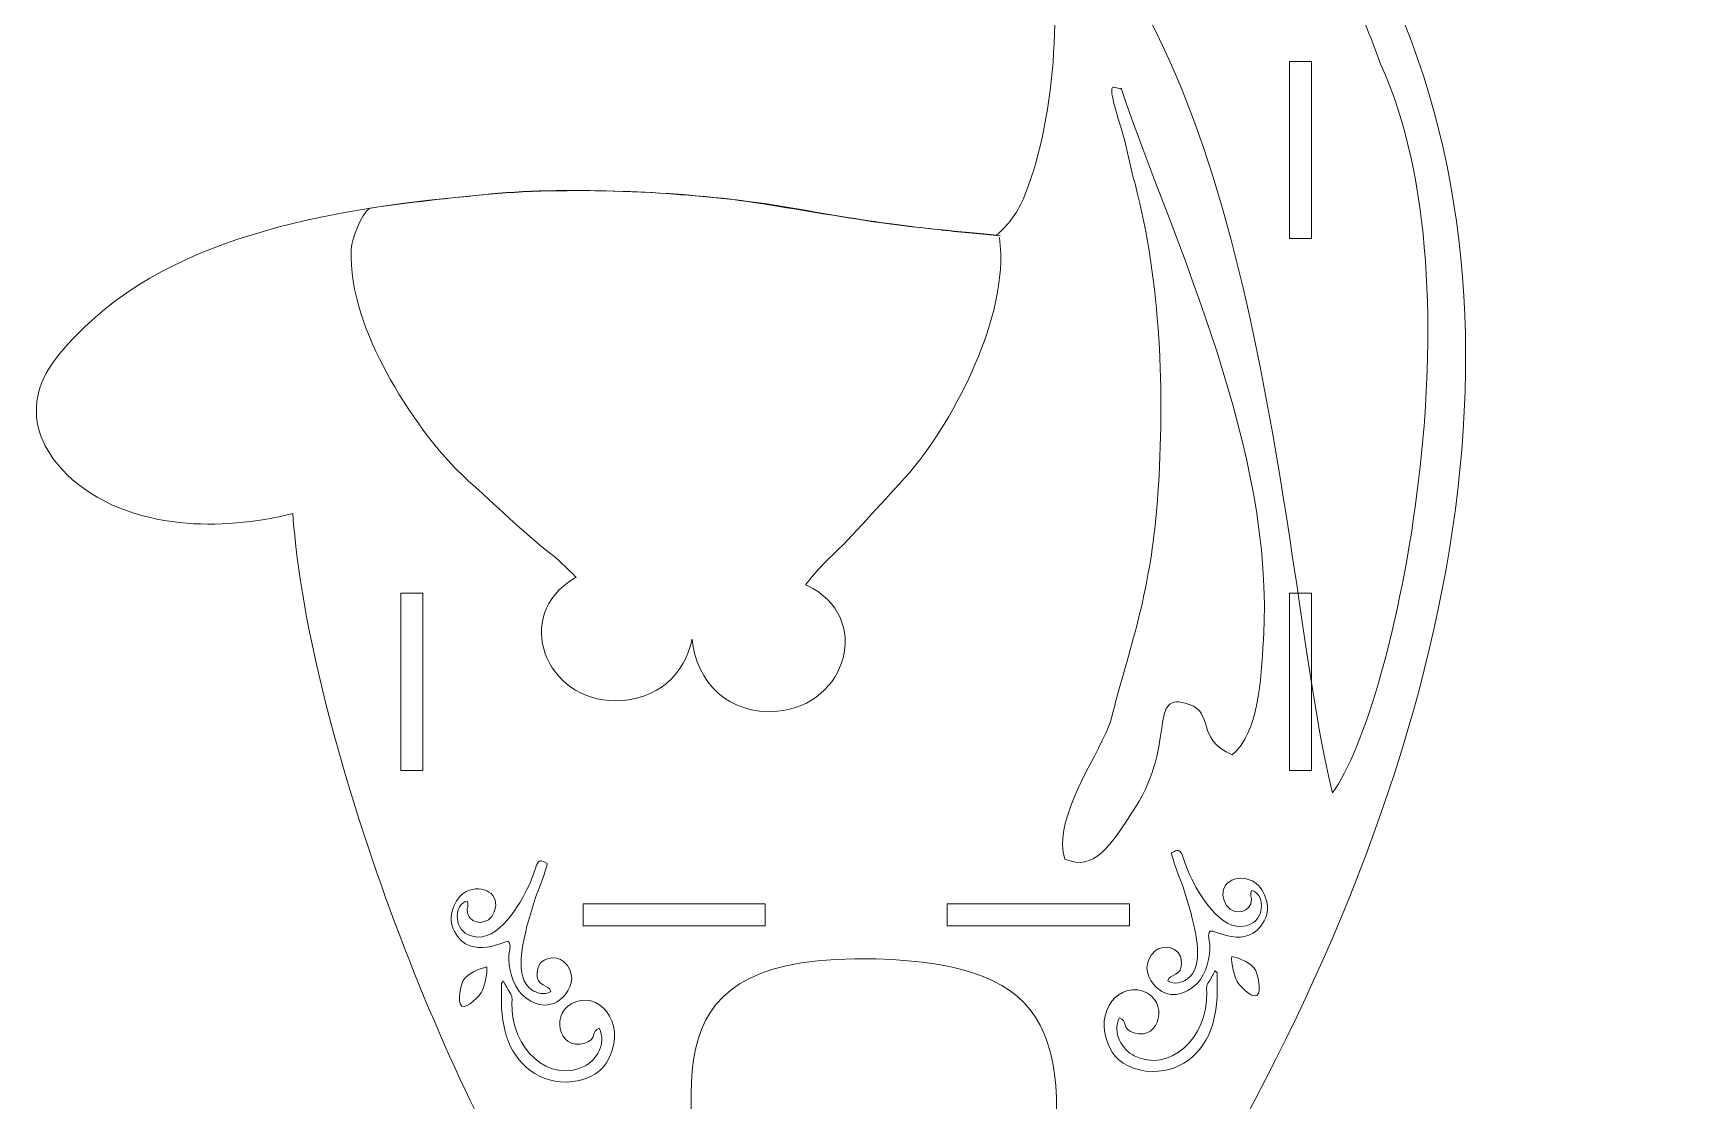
# Model space of a CAD drawing. Header units: millimetres. Extents: x -451 to 199, y -102 to 508.
# Drawn here: x -181.1 to 46.9, y -14.4 to 132.1 of the extents above; entities that cross this region are included whole.
import ezdxf

# ---------------------------------------------------------------- set-up
doc = ezdxf.new("R2010")
doc.units = ezdxf.units.MM
doc.header["$MEASUREMENT"] = 0
doc.layers.add('Layer 1', color=7, linetype='Continuous')

msp = doc.modelspace()

# ---------------------------------------------------------------- linework, layer by layer
at = {"layer": 'Layer 1', "color": 250, "lineweight": 20}
for points, knots in [([(-48.8359, 104.4), (-47.2887, 105.6946), (-46.0181, 107.2979), (-45.1642, 109.3119), (-45.1642, 109.3119), (-40.9474, 119.2561), (-39.3534, 137.0131), (-42.426, 146.9306), (-42.426, 146.9306), (-45.4551, 156.7074), (-47.8681, 166.0217), (-48.1476, 176.0735), (-48.1476, 176.0735), (-48.1476, 176.0735), (-49.4494, 176.1923), (-49.4494, 176.1923), (-49.4494, 176.1923), (-51.1684, 176.3509), (-52.9933, 176.6733), (-54.7169, 176.91), (-54.7169, 176.91), (-60.7801, 177.7414), (-71.0219, 179.6704), (-74.6986, 184.9614), (-74.6986, 184.9614), (-76.4129, 187.4283), (-76.7817, 190.3228), (-76.1498, 193.2195), (-76.1498, 193.2195), (-75.8303, 194.6834), (-74.4529, 196.5772), (-73.3089, 197.516), (-73.3089, 197.516), (-67.7212, 202.102), (-60.5805, 201.2525), (-53.9252, 201.102), (-53.9252, 201.102), (-54.4577, 201.5514), (-54.9616, 201.9728), (-55.505, 202.5782), (-55.505, 202.5782), (-58.824, 206.2765), (-62.1858, 209.9594), (-65.4869, 213.7213), (-65.4869, 213.7213), (-67.5562, 216.0798), (-69.8116, 218.6161), (-71.6316, 221.1766), (-71.6316, 221.1766), (-72.386, 221.6525), (-74.6117, 222.399), (-75.4079, 222.7321), (-75.4079, 222.7321), (-89.9802, 228.8261), (-119.9147, 256.6932), (-106.3337, 271.9799), (-106.3337, 271.9799), (-102.9763, 275.7595), (-96.2096, 278.4487), (-91.3796, 276.4398), (-91.3796, 276.4398), (-90.2792, 276.0351), (-88.584, 274.895), (-87.5376, 274.298), (-87.5376, 274.298), (-84.2286, 272.4111), (-81.521, 266.9756), (-79.2435, 263.899), (-79.2435, 263.899), (-77.8786, 262.0551), (-76.3384, 260.3619), (-74.9161, 258.5652), (-74.9161, 258.5652), (-74.9161, 258.5652), (-70.0648, 253.5352), (-70.0648, 253.5352), (-70.0648, 253.5352), (-68.6247, 252.0428), (-64.2754, 248.7326), (-62.2548, 248.6709), (-62.2548, 248.6709), (-60.3947, 249.9386), (-57.5157, 254.7959), (-57.062, 256.8146), (-57.062, 256.8146), (-56.282, 260.285), (-51.3288, 264.4526), (-48.1232, 265.6942), (-48.1232, 265.6942), (-47.9412, 265.7648), (-47.7831, 265.8171), (-47.5949, 265.8692), (-47.5949, 265.8692), (-40.6816, 267.7843), (-31.203, 264.3122), (-29.532, 257.0669), (-29.532, 257.0669), (-27.1734, 246.8404), (-33.8051, 236.3532), (-40.6548, 229.1317), (-40.6548, 229.1317), (-41.7876, 227.9375), (-36.8115, 223.5992), (-35.7738, 222.5051), (-35.7738, 222.5051), (-34.8804, 221.5628), (-32.7451, 219.407), (-30.714, 217.6963), (-30.714, 217.6963), (-29.9129, 219.8137), (-28.8155, 221.6462), (-27.1283, 223.2127), (-27.1283, 223.2127), (-25.8166, 224.4309), (-24.277, 225.376), (-22.6067, 226.0166), (-22.6067, 226.0166), (-21.3668, 226.4921), (-20.0638, 226.7967), (-18.7425, 226.9266), (-18.7425, 226.9266), (-16.4329, 227.1536), (-14.0762, 226.8454), (-11.9123, 226.0024), (-11.9123, 226.0024), (-7.2382, 224.1813), (-4.1344, 220.185), (-3.3306, 215.2526), (-3.3306, 215.2526), (-2.7558, 211.7253), (-3.383, 208.1344), (-4.6208, 204.7491), (-4.6208, 204.7491), (-3.9247, 204.6147), (-3.23, 204.4699), (-2.535, 204.31), (-2.535, 204.31), (3.1382, 203.0037), (8.4023, 200.8446), (13.417, 197.8865), (13.417, 197.8865), (17.5706, 195.4366), (22.2416, 192.1182), (26.5024, 190.2119), (26.5024, 190.2119), (29.5168, 189.4817), (32.51, 188.6545), (35.4874, 187.7875), (35.4874, 187.7875), (40.6294, 186.2904), (41.2697, 185.4235), (44.8686, 182.0319), (44.8686, 182.0319), (46.3079, 180.6755), (46.9066, 178.8122), (46.5323, 176.9022), (46.5323, 176.9022), (46.7345, 169.0044), (41.1213, 160.9826), (32.8348, 159.9167), (32.8348, 159.9167), (32.8348, 159.9167), (27.337, 159.2096), (27.337, 159.2096), (27.337, 159.2096), (24.5429, 158.8515), (20.0073, 159.2385), (17.0257, 159.2723), (17.0257, 159.2723), (12.1722, 159.328), (7.3233, 160.7692), (2.181, 160.1743), (2.181, 160.1743), (0.617, 159.6475), (-1.4814, 158.2414), (-1.8208, 156.5264), (-1.8208, 156.5264), (-2.3726, 153.7334), (-0.7919, 149.8293), (0.3687, 147.3547), (0.3687, 147.3547), (1.8816, 144.1288), (3.5562, 140.9936), (5.3171, 137.8973), (5.3171, 137.8973), (27.551, 88.7342), (11.8836, 25.4142), (-24.5328, -33.9475), (-24.5328, -33.9475), (-30.5132, -33.7175), (-36.4935, -33.4875), (-42.4738, -33.2575), (-42.4738, -33.2575), (-37.7952, -5.8308), (-40.4407, 4.3744), (-65.4051, 5.025), (-65.4051, 5.025), (-97.2305, 5.8541), (-90.5392, -11.9493), (-89.397, -34.6377), (-89.397, -34.6377), (-96.2975, -34.4076), (-103.1978, -34.1776), (-110.0983, -33.9475), (-110.0983, -33.9475), (-123.7608, -14.2896), (-143.1726, 34.8266), (-145.4237, 66.1628), (-145.4237, 66.1628), (-150.4523, 64.9234), (-155.8409, 64.3953), (-160.9684, 64.9429), (-160.9684, 64.9429), (-166.4974, 65.5333), (-172.4215, 67.5584), (-176.4329, 71.5499), (-176.4329, 71.5499), (-179.1604, 74.2637), (-181.0594, 77.6111), (-180.5442, 81.5824), (-180.5442, 81.5824), (-180.0666, 85.2635), (-177.7103, 87.9611), (-175.2553, 90.535), (-175.2553, 90.535), (-161.5342, 104.9203), (-138.3959, 108.1618), (-119.4785, 109.9418), (-119.4785, 109.9418), (-108.0763, 111.0231), (-92.1276, 110.5339), (-80.8304, 108.6896), (-80.8304, 108.6896), (-75.1787, 107.7669), (-69.5469, 106.7996), (-63.8774, 105.9775), (-63.8774, 105.9775), (-60.8347, 105.5364), (-52.9971, 104.7888), (-48.8359, 104.4)], [0, 0, 0, 0, 0.01639344, 0.01639344, 0.01639344, 0.01639344, 0.03278689, 0.03278689, 0.03278689, 0.03278689, 0.04918033, 0.04918033, 0.04918033, 0.04918033, 0.06557377, 0.06557377, 0.06557377, 0.06557377, 0.08196721, 0.08196721, 0.08196721, 0.08196721, 0.09836066, 0.09836066, 0.09836066, 0.09836066, 0.1147541, 0.1147541, 0.1147541, 0.1147541, 0.13114754, 0.13114754, 0.13114754, 0.13114754, 0.14754098, 0.14754098, 0.14754098, 0.14754098, 0.16393443, 0.16393443, 0.16393443, 0.16393443, 0.18032787, 0.18032787, 0.18032787, 0.18032787, 0.19672131, 0.19672131, 0.19672131, 0.19672131, 0.21311475, 0.21311475, 0.21311475, 0.21311475, 0.2295082, 0.2295082, 0.2295082, 0.2295082, 0.24590164, 0.24590164, 0.24590164, 0.24590164, 0.26229508, 0.26229508, 0.26229508, 0.26229508, 0.27868852, 0.27868852, 0.27868852, 0.27868852, 0.29508197, 0.29508197, 0.29508197, 0.29508197, 0.31147541, 0.31147541, 0.31147541, 0.31147541, 0.32786885, 0.32786885, 0.32786885, 0.32786885, 0.3442623, 0.3442623, 0.3442623, 0.3442623, 0.36065574, 0.36065574, 0.36065574, 0.36065574, 0.37704918, 0.37704918, 0.37704918, 0.37704918, 0.39344262, 0.39344262, 0.39344262, 0.39344262, 0.40983607, 0.40983607, 0.40983607, 0.40983607, 0.42622951, 0.42622951, 0.42622951, 0.42622951, 0.44262295, 0.44262295, 0.44262295, 0.44262295, 0.45901639, 0.45901639, 0.45901639, 0.45901639, 0.47540984, 0.47540984, 0.47540984, 0.47540984, 0.49180328, 0.49180328, 0.49180328, 0.49180328, 0.50819672, 0.50819672, 0.50819672, 0.50819672, 0.52459016, 0.52459016, 0.52459016, 0.52459016, 0.54098361, 0.54098361, 0.54098361, 0.54098361, 0.55737705, 0.55737705, 0.55737705, 0.55737705, 0.57377049, 0.57377049, 0.57377049, 0.57377049, 0.59016393, 0.59016393, 0.59016393, 0.59016393, 0.60655738, 0.60655738, 0.60655738, 0.60655738, 0.62295082, 0.62295082, 0.62295082, 0.62295082, 0.63934426, 0.63934426, 0.63934426, 0.63934426, 0.6557377, 0.6557377, 0.6557377, 0.6557377, 0.67213115, 0.67213115, 0.67213115, 0.67213115, 0.68852459, 0.68852459, 0.68852459, 0.68852459, 0.70491803, 0.70491803, 0.70491803, 0.70491803, 0.72131148, 0.72131148, 0.72131148, 0.72131148, 0.73770492, 0.73770492, 0.73770492, 0.73770492, 0.75409836, 0.75409836, 0.75409836, 0.75409836, 0.7704918, 0.7704918, 0.7704918, 0.7704918, 0.78688525, 0.78688525, 0.78688525, 0.78688525, 0.80327869, 0.80327869, 0.80327869, 0.80327869, 0.81967213, 0.81967213, 0.81967213, 0.81967213, 0.83606557, 0.83606557, 0.83606557, 0.83606557, 0.85245902, 0.85245902, 0.85245902, 0.85245902, 0.86885246, 0.86885246, 0.86885246, 0.86885246, 0.8852459, 0.8852459, 0.8852459, 0.8852459, 0.90163934, 0.90163934, 0.90163934, 0.90163934, 0.91803279, 0.91803279, 0.91803279, 0.91803279, 0.93442623, 0.93442623, 0.93442623, 0.93442623, 0.95081967, 0.95081967, 0.95081967, 0.95081967, 0.96721311, 0.96721311, 0.96721311, 0.96721311, 1, 1, 1, 1]), ([(-5.5773, 128.2546), (-5.5773, 128.2546), (-8.5773, 128.2546), (-8.5773, 128.2546), (-8.5773, 128.2546), (-8.5773, 128.2546), (-8.5773, 103.9212), (-8.5773, 103.9212), (-8.5773, 103.9212), (-8.5773, 103.9212), (-5.5773, 103.9212), (-5.5773, 103.9212)], [0, 0, 0, 0, 0.25, 0.25, 0.25, 0.25, 0.5, 0.5, 0.5, 0.5, 1, 1, 1, 1]), ([(-130.5773, 30.9212), (-130.5773, 30.9212), (-127.5773, 30.9212), (-127.5773, 30.9212), (-127.5773, 30.9212), (-127.5773, 30.9212), (-127.5773, 55.2546), (-127.5773, 55.2546), (-127.5773, 55.2546), (-127.5773, 55.2546), (-130.5773, 55.2546), (-130.5773, 55.2546)], [0, 0, 0, 0, 0.25, 0.25, 0.25, 0.25, 0.5, 0.5, 0.5, 0.5, 1, 1, 1, 1]), ([(-5.5773, 55.2546), (-5.5773, 55.2546), (-8.5773, 55.2546), (-8.5773, 55.2546), (-8.5773, 55.2546), (-8.5773, 55.2546), (-8.5773, 30.9212), (-8.5773, 30.9212), (-8.5773, 30.9212), (-8.5773, 30.9212), (-5.5773, 30.9212), (-5.5773, 30.9212)], [0, 0, 0, 0, 0.25, 0.25, 0.25, 0.25, 0.5, 0.5, 0.5, 0.5, 1, 1, 1, 1]), ([(-80.5773, 9.5879), (-80.5773, 9.5879), (-105.5773, 9.5879), (-105.5773, 9.5879), (-105.5773, 9.5879), (-105.5773, 9.5879), (-105.5773, 12.5879), (-105.5773, 12.5879), (-105.5773, 12.5879), (-105.5773, 12.5879), (-80.5773, 12.5879), (-80.5773, 12.5879), (-80.5773, 12.5879), (-80.5773, 12.5879), (-80.5773, 9.5879), (-80.5773, 9.5879)], [0, 0, 0, 0, 0.2, 0.2, 0.2, 0.2, 0.4, 0.4, 0.4, 0.4, 0.6, 0.6, 0.6, 0.6, 1, 1, 1, 1]), ([(-30.5773, 9.5879), (-30.5773, 9.5879), (-55.5773, 9.5879), (-55.5773, 9.5879), (-55.5773, 9.5879), (-55.5773, 9.5879), (-55.5773, 12.5879), (-55.5773, 12.5879), (-55.5773, 12.5879), (-55.5773, 12.5879), (-30.5773, 12.5879), (-30.5773, 12.5879), (-30.5773, 12.5879), (-30.5773, 12.5879), (-30.5773, 9.5879), (-30.5773, 9.5879)], [0, 0, 0, 0, 0.2, 0.2, 0.2, 0.2, 0.4, 0.4, 0.4, 0.4, 0.6, 0.6, 0.6, 0.6, 1, 1, 1, 1])]:
    msp.add_open_spline(points, degree=3, knots=knots, dxfattribs=at)
at = {"layer": 'Layer 1', "color": 114, "lineweight": 20}
for points, knots in [([(-2.6746, 27.8346), (5.914, 39.6933), (18.0173, 97.0754), (3.9569, 127.8001), (3.9569, 127.8001), (3.0161, 130.4448), (1.9699, 133.0517), (0.8189, 135.612), (0.8189, 135.612), (-0.963, 138.7538), (-2.6604, 141.9438), (-4.1944, 145.2146), (-4.1944, 145.2146), (-5.906, 148.8642), (-7.5676, 153.4444), (-6.7651, 157.5039), (-6.7651, 157.5039), (-6.0548, 161.0967), (-2.7703, 163.8248), (0.5722, 164.9506), (0.5722, 164.9506), (0.5722, 164.9506), (1.0749, 165.12), (1.0749, 165.12), (1.0749, 165.12), (1.0749, 165.12), (1.6018, 165.1809), (1.6018, 165.1809), (1.6018, 165.1809), (4.5347, 165.5202), (7.3895, 165.3191), (10.3072, 164.9719), (10.3072, 164.9719), (12.5405, 164.7061), (14.8339, 164.3377), (17.0833, 164.312), (17.0833, 164.312), (20.0706, 164.2778), (23.8006, 163.8376), (26.6953, 164.2086), (26.6953, 164.2086), (28.5275, 164.4439), (30.3597, 164.6799), (32.1918, 164.9155), (32.1918, 164.9155), (37.8011, 165.637), (41.6325, 171.3606), (41.494, 176.7732), (41.494, 176.7732), (41.4029, 180.3299), (37.0925, 182.0708), (34.0784, 182.9485), (34.0784, 182.9485), (31.1736, 183.7942), (28.2565, 184.6012), (25.3158, 185.3136), (25.3158, 185.3136), (25.3158, 185.3136), (24.8663, 185.4225), (24.8663, 185.4225), (24.8663, 185.4225), (24.8663, 185.4225), (24.4441, 185.6114), (24.4441, 185.6114), (24.4441, 185.6114), (19.6596, 187.7519), (15.3578, 190.8903), (10.8564, 193.5454), (10.8564, 193.5454), (6.302, 196.2319), (1.4906, 198.2113), (-3.6658, 199.3985), (-3.6658, 199.3985), (-4.3, 199.5445), (-4.9373, 199.6771), (-5.5763, 199.8005), (-5.5763, 199.8005), (-5.5763, 199.8005), (-11.3864, 200.9223), (-11.3864, 200.9223), (-11.3864, 200.9223), (-11.3864, 200.9223), (-9.3543, 206.4799), (-9.3543, 206.4799), (-9.3543, 206.4799), (-8.4362, 208.9907), (-7.8696, 211.7702), (-8.305, 214.442), (-8.305, 214.442), (-8.8215, 217.6113), (-10.7294, 220.1326), (-13.7418, 221.3062), (-13.7418, 221.3062), (-15.1673, 221.8616), (-16.7286, 222.0603), (-18.2495, 221.9108), (-18.2495, 221.9108), (-19.1217, 221.825), (-19.9835, 221.6247), (-20.802, 221.3108), (-20.802, 221.3108), (-21.8705, 220.901), (-22.8595, 220.2988), (-23.6988, 219.5194), (-23.6988, 219.5194), (-24.7956, 218.501), (-25.4744, 217.3024), (-26.0001, 215.9128), (-26.0001, 215.9128), (-26.0001, 215.9128), (-28.5181, 209.2574), (-28.5181, 209.2574), (-28.5181, 209.2574), (-28.5181, 209.2574), (-33.9608, 213.8414), (-33.9608, 213.8414), (-33.9608, 213.8414), (-35.8577, 215.4391), (-37.7224, 217.2354), (-39.4309, 219.0371), (-39.4309, 219.0371), (-40.3273, 219.9824), (-41.3219, 220.8573), (-42.229, 221.818), (-42.229, 221.818), (-44.5829, 224.3111), (-47.0629, 227.6937), (-45.2473, 231.2735), (-45.2473, 231.2735), (-45.0013, 231.7586), (-44.6858, 232.2056), (-44.3115, 232.6001), (-44.3115, 232.6001), (-38.8408, 238.3678), (-32.5075, 247.5419), (-34.4431, 255.9342), (-34.4431, 255.9342), (-35.4719, 260.3951), (-42.3478, 262.0929), (-46.2494, 261.0121), (-46.2494, 261.0121), (-46.2703, 261.0063), (-46.2826, 261.0023), (-46.3027, 260.9945), (-46.3027, 260.9945), (-47.8801, 260.3835), (-51.7249, 257.4038), (-52.1447, 255.7094), (-52.1447, 255.7094), (-52.9121, 252.2948), (-56.5327, 246.4714), (-59.4164, 244.5061), (-59.4164, 244.5061), (-59.4164, 244.5061), (-60.7706, 243.5832), (-60.7706, 243.5832), (-60.7706, 243.5832), (-60.7706, 243.5832), (-62.4086, 243.6332), (-62.4086, 243.6332), (-62.4086, 243.6332), (-66.0352, 243.744), (-71.1864, 247.4394), (-73.6916, 250.0355), (-73.6916, 250.0355), (-75.3091, 251.7118), (-76.9254, 253.3889), (-78.5427, 255.0653), (-78.5427, 255.0653), (-78.5427, 255.0653), (-78.7143, 255.2431), (-78.7143, 255.2431), (-78.7143, 255.2431), (-78.7143, 255.2431), (-78.8678, 255.437), (-78.8678, 255.437), (-78.8678, 255.437), (-80.3246, 257.2773), (-81.8948, 259.0097), (-83.2944, 260.9003), (-83.2944, 260.9003), (-84.7077, 262.8096), (-88.1475, 268.8438), (-90.0344, 269.9199), (-90.0344, 269.9199), (-90.9383, 270.4354), (-92.2053, 271.3487), (-93.1238, 271.7113), (-93.1238, 271.7113), (-93.1238, 271.7113), (-93.218, 271.7459), (-93.218, 271.7459), (-93.218, 271.7459), (-93.218, 271.7459), (-93.3151, 271.7863), (-93.3151, 271.7863), (-93.3151, 271.7863), (-96.0983, 272.9438), (-100.7061, 270.7259), (-102.5658, 268.6325), (-102.5658, 268.6325), (-103.516, 267.563), (-104.1836, 266.3625), (-104.5095, 264.9654), (-104.5095, 264.9654), (-106.2858, 257.3512), (-97.7967, 246.8949), (-92.9456, 241.8717), (-92.9456, 241.8717), (-87.9538, 236.7026), (-80.1473, 230.177), (-73.4633, 227.3819), (-73.4633, 227.3819), (-71.9615, 226.7538), (-70.334, 226.317), (-68.9426, 225.4393), (-68.9426, 225.4393), (-68.9426, 225.4393), (-68.1005, 224.9081), (-68.1005, 224.9081), (-68.1005, 224.9081), (-68.1005, 224.9081), (-67.5236, 224.0965), (-67.5236, 224.0965), (-67.5236, 224.0965), (-65.767, 221.6252), (-63.6974, 219.3234), (-61.6985, 217.0454), (-61.6985, 217.0454), (-58.4218, 213.3111), (-55.0722, 209.6418), (-51.7541, 205.9445), (-51.7541, 205.9445), (-51.4269, 205.5799), (-51.0481, 205.2689), (-50.6746, 204.9537), (-50.6746, 204.9537), (-50.6746, 204.9537), (-39.7576, 195.7403), (-39.7576, 195.7403), (-39.7576, 195.7403), (-39.7576, 195.7403), (-54.0391, 196.0633), (-54.0391, 196.0633), (-54.0391, 196.0633), (-59.1123, 196.178), (-65.9245, 197.0564), (-70.1115, 193.6201), (-70.1115, 193.6201), (-70.4471, 193.3447), (-71.0755, 192.5235), (-71.2382, 192.0864), (-71.2382, 192.0864), (-71.5532, 190.5933), (-71.4507, 189.1196), (-70.5598, 187.8375), (-70.5598, 187.8375), (-68.0109, 184.1695), (-58.1747, 182.4715), (-54.032, 181.9032), (-54.032, 181.9032), (-52.3547, 181.6732), (-50.6712, 181.3664), (-48.9901, 181.2113), (-48.9901, 181.2113), (-48.5486, 181.171), (-48.1065, 181.1328), (-47.6652, 181.0904), (-47.6652, 181.0904), (-47.6652, 181.0904), (-43.2333, 180.6642), (-43.2333, 180.6642), (-43.2333, 180.6642), (-43.2333, 180.6642), (-43.1095, 176.2136), (-43.1095, 176.2136), (-43.1095, 176.2136), (-42.8431, 166.6329), (-40.4322, 157.5257), (-37.6118, 148.4221), (-37.6118, 148.4221), (-11.3028, 119.3845), (-8.8326, 51.4762), (-2.6746, 27.8346)], [0, 0, 0, 0, 0.01388889, 0.01388889, 0.01388889, 0.01388889, 0.02777778, 0.02777778, 0.02777778, 0.02777778, 0.04166667, 0.04166667, 0.04166667, 0.04166667, 0.05555556, 0.05555556, 0.05555556, 0.05555556, 0.06944444, 0.06944444, 0.06944444, 0.06944444, 0.08333333, 0.08333333, 0.08333333, 0.08333333, 0.09722222, 0.09722222, 0.09722222, 0.09722222, 0.11111111, 0.11111111, 0.11111111, 0.11111111, 0.125, 0.125, 0.125, 0.125, 0.13888889, 0.13888889, 0.13888889, 0.13888889, 0.15277778, 0.15277778, 0.15277778, 0.15277778, 0.16666667, 0.16666667, 0.16666667, 0.16666667, 0.18055556, 0.18055556, 0.18055556, 0.18055556, 0.19444444, 0.19444444, 0.19444444, 0.19444444, 0.20833333, 0.20833333, 0.20833333, 0.20833333, 0.22222222, 0.22222222, 0.22222222, 0.22222222, 0.23611111, 0.23611111, 0.23611111, 0.23611111, 0.25, 0.25, 0.25, 0.25, 0.26388889, 0.26388889, 0.26388889, 0.26388889, 0.27777778, 0.27777778, 0.27777778, 0.27777778, 0.29166667, 0.29166667, 0.29166667, 0.29166667, 0.30555556, 0.30555556, 0.30555556, 0.30555556, 0.31944444, 0.31944444, 0.31944444, 0.31944444, 0.33333333, 0.33333333, 0.33333333, 0.33333333, 0.34722222, 0.34722222, 0.34722222, 0.34722222, 0.36111111, 0.36111111, 0.36111111, 0.36111111, 0.375, 0.375, 0.375, 0.375, 0.38888889, 0.38888889, 0.38888889, 0.38888889, 0.40277778, 0.40277778, 0.40277778, 0.40277778, 0.41666667, 0.41666667, 0.41666667, 0.41666667, 0.43055556, 0.43055556, 0.43055556, 0.43055556, 0.44444444, 0.44444444, 0.44444444, 0.44444444, 0.45833333, 0.45833333, 0.45833333, 0.45833333, 0.47222222, 0.47222222, 0.47222222, 0.47222222, 0.48611111, 0.48611111, 0.48611111, 0.48611111, 0.5, 0.5, 0.5, 0.5, 0.51388889, 0.51388889, 0.51388889, 0.51388889, 0.52777778, 0.52777778, 0.52777778, 0.52777778, 0.54166667, 0.54166667, 0.54166667, 0.54166667, 0.55555556, 0.55555556, 0.55555556, 0.55555556, 0.56944444, 0.56944444, 0.56944444, 0.56944444, 0.58333333, 0.58333333, 0.58333333, 0.58333333, 0.59722222, 0.59722222, 0.59722222, 0.59722222, 0.61111111, 0.61111111, 0.61111111, 0.61111111, 0.625, 0.625, 0.625, 0.625, 0.63888889, 0.63888889, 0.63888889, 0.63888889, 0.65277778, 0.65277778, 0.65277778, 0.65277778, 0.66666667, 0.66666667, 0.66666667, 0.66666667, 0.68055556, 0.68055556, 0.68055556, 0.68055556, 0.69444444, 0.69444444, 0.69444444, 0.69444444, 0.70833333, 0.70833333, 0.70833333, 0.70833333, 0.72222222, 0.72222222, 0.72222222, 0.72222222, 0.73611111, 0.73611111, 0.73611111, 0.73611111, 0.75, 0.75, 0.75, 0.75, 0.76388889, 0.76388889, 0.76388889, 0.76388889, 0.77777778, 0.77777778, 0.77777778, 0.77777778, 0.79166667, 0.79166667, 0.79166667, 0.79166667, 0.80555556, 0.80555556, 0.80555556, 0.80555556, 0.81944444, 0.81944444, 0.81944444, 0.81944444, 0.83333333, 0.83333333, 0.83333333, 0.83333333, 0.84722222, 0.84722222, 0.84722222, 0.84722222, 0.86111111, 0.86111111, 0.86111111, 0.86111111, 0.875, 0.875, 0.875, 0.875, 0.88888889, 0.88888889, 0.88888889, 0.88888889, 0.90277778, 0.90277778, 0.90277778, 0.90277778, 0.91666667, 0.91666667, 0.91666667, 0.91666667, 0.93055556, 0.93055556, 0.93055556, 0.93055556, 0.94444444, 0.94444444, 0.94444444, 0.94444444, 0.95833333, 0.95833333, 0.95833333, 0.95833333, 0.97222222, 0.97222222, 0.97222222, 0.97222222, 1, 1, 1, 1]), ([(-48.3248, 104.2834), (-50.834, 104.5258), (-53.3431, 104.7683), (-56.2991, 105.0981), (-56.2991, 105.0981), (-59.2552, 105.4279), (-62.658, 105.8451), (-67.1802, 106.5053), (-67.1802, 106.5053), (-72.6914, 107.3099), (-79.1928, 108.6629), (-84.5312, 109.2254), (-84.5312, 109.2254), (-89.4249, 109.7414), (-94.7132, 110.2531), (-100.1186, 110.4129), (-100.1186, 110.4129), (-106.0043, 110.587), (-112.5538, 110.6351), (-118.2439, 110.0513), (-118.2439, 110.0513), (-123.934, 109.4675), (-129.5069, 108.9085), (-134.9567, 108.07), (-134.9567, 108.07), (-136.0052, 107.1907), (-137.3418, 103.9359), (-137.4056, 102.4691), (-137.4056, 102.4691), (-137.6581, 96.6667), (-135.248, 90.5061), (-132.5224, 85.4814), (-132.5224, 85.4814), (-129.7923, 80.4484), (-125.6315, 74.5304), (-121.3472, 70.689), (-121.3472, 70.689), (-117.5783, 67.3098), (-114.0133, 63.799), (-110.0202, 60.6644), (-110.0202, 60.6644), (-109.2374, 60.0499), (-107.8549, 58.8039), (-106.539, 57.4156), (-106.539, 57.4156), (-106.6092, 57.3782), (-106.68, 57.3385), (-106.7527, 57.2954), (-106.7527, 57.2954), (-115.3831, 52.1938), (-110.7113, 40.3677), (-101.0741, 40.4763), (-101.0741, 40.4763), (-95.314, 40.5411), (-91.5617, 44.1862), (-90.6064, 48.9504), (-90.6064, 48.9504), (-90.0658, 43.0621), (-85.6444, 38.4982), (-78.9457, 39.0354), (-78.9457, 39.0354), (-69.3388, 39.8056), (-65.7643, 52.0081), (-74.8235, 56.3022), (-74.8235, 56.3022), (-74.8999, 56.3384), (-74.9739, 56.3716), (-75.0473, 56.4024), (-75.0473, 56.4024), (-73.8634, 57.9048), (-72.6001, 59.2717), (-71.8766, 59.9548), (-71.8766, 59.9548), (-68.1859, 63.4404), (-64.9557, 67.2613), (-61.5105, 70.9699), (-61.5105, 70.9699), (-57.594, 75.1857), (-53.9898, 81.4584), (-51.7295, 86.7194), (-51.7295, 86.7194), (-49.4733, 91.9716), (-47.6347, 98.3259), (-48.4148, 104.081)], [0, 0, 0, 0, 0.04545455, 0.04545455, 0.04545455, 0.04545455, 0.09090909, 0.09090909, 0.09090909, 0.09090909, 0.13636364, 0.13636364, 0.13636364, 0.13636364, 0.18181818, 0.18181818, 0.18181818, 0.18181818, 0.22727273, 0.22727273, 0.22727273, 0.22727273, 0.27272727, 0.27272727, 0.27272727, 0.27272727, 0.31818182, 0.31818182, 0.31818182, 0.31818182, 0.36363636, 0.36363636, 0.36363636, 0.36363636, 0.40909091, 0.40909091, 0.40909091, 0.40909091, 0.45454545, 0.45454545, 0.45454545, 0.45454545, 0.5, 0.5, 0.5, 0.5, 0.54545455, 0.54545455, 0.54545455, 0.54545455, 0.59090909, 0.59090909, 0.59090909, 0.59090909, 0.63636364, 0.63636364, 0.63636364, 0.63636364, 0.68181818, 0.68181818, 0.68181818, 0.68181818, 0.72727273, 0.72727273, 0.72727273, 0.72727273, 0.77272727, 0.77272727, 0.77272727, 0.77272727, 0.81818182, 0.81818182, 0.81818182, 0.81818182, 0.86363636, 0.86363636, 0.86363636, 0.86363636, 0.90909091, 0.90909091, 0.90909091, 0.90909091, 1, 1, 1, 1])]:
    msp.add_open_spline(points, degree=3, knots=knots, dxfattribs=at)
at = {"layer": 'Layer 1', "color": 250, "lineweight": 20}
for points in [[(-5.5773, 128.2546), (-5.5773, 128.2546), (-5.5773, 103.9212), (-5.5773, 103.9212)], [(-130.5773, 55.2546), (-130.5773, 55.2546), (-130.5773, 30.9212), (-130.5773, 30.9212)], [(-5.5773, 55.2546), (-5.5773, 55.2546), (-5.5773, 30.9212), (-5.5773, 30.9212)]]:
    msp.add_open_spline(points, degree=3, dxfattribs=at)
at = {"layer": 'Layer 1', "color": 250, "lineweight": 9}
for points, knots in [([(-26.5838, 70.0393), (-25.6909, 84.1139), (-26.4479, 99.303), (-30.0887, 112.5153), (-30.0887, 112.5153), (-30.6819, 114.6679), (-30.9399, 116.7584), (-31.6554, 118.9627), (-31.6554, 118.9627), (-34.3242, 127.1885), (-32.2708, 124.0462), (-31.7242, 124.5603), (-31.7242, 124.5603), (-24.4105, 103.1388), (-10.5387, 75.0196), (-12.1713, 48.7963), (-12.1713, 48.7963), (-12.5122, 43.3048), (-12.8343, 36.1749), (-16.4491, 33.0311), (-16.4491, 33.0311), (-21.505, 35.2738), (-18.8818, 38.7629), (-22.3833, 39.9842), (-22.3833, 39.9842), (-28.168, 42.0022), (-24.0389, 34.7677), (-29.7337, 25.8666), (-29.7337, 25.8666), (-33.152, 20.5242), (-35.424, 16.9872), (-39.4151, 18.7483), (-39.4151, 18.7483), (-41.0163, 23.5415), (-36.2942, 30.7861), (-33.8085, 36.0081), (-33.8085, 36.0081), (-32.9998, 37.7063), (-32.6395, 39.9127), (-31.9926, 42.1154), (-31.9926, 42.1154), (-29.0196, 52.2391), (-27.3093, 58.6042), (-26.5838, 70.0393)], [0, 0, 0, 0, 0.08333333, 0.08333333, 0.08333333, 0.08333333, 0.16666667, 0.16666667, 0.16666667, 0.16666667, 0.25, 0.25, 0.25, 0.25, 0.33333333, 0.33333333, 0.33333333, 0.33333333, 0.41666667, 0.41666667, 0.41666667, 0.41666667, 0.5, 0.5, 0.5, 0.5, 0.58333333, 0.58333333, 0.58333333, 0.58333333, 0.66666667, 0.66666667, 0.66666667, 0.66666667, 0.75, 0.75, 0.75, 0.75, 0.83333333, 0.83333333, 0.83333333, 0.83333333, 1, 1, 1, 1]), ([(-13.834, 14.4204), (-11.987, 14.0466), (-11.9556, 10.7654), (-13.8776, 9.8333), (-13.8776, 9.8333), (-17.5148, 8.0696), (-20.678, 13.3316), (-22.0179, 16.0056), (-22.0179, 16.0056), (-23.7088, 19.3803), (-23.0751, 20.6267), (-24.7786, 19.5836), (-24.7786, 19.5836), (-24.8152, 19.0471), (-23.4647, 15.586), (-23.1994, 14.902), (-23.1994, 14.902), (-23.1994, 14.902), (-22.0902, 11.2713), (-22.0902, 11.2713), (-22.0902, 11.2713), (-21.5505, 8.753), (-20.1269, 3.9722), (-22.7183, 2.2127), (-22.7183, 2.2127), (-23.2819, 1.8301), (-24.4289, 1.4367), (-25.2866, 2.0197), (-25.2866, 2.0197), (-25.0744, 3.015), (-23.2967, 2.6052), (-23.4034, 4.5966), (-23.4034, 4.5966), (-23.5267, 6.8971), (-26.1469, 6.9691), (-27.0497, 6.1267), (-27.0497, 6.1267), (-28.6561, 4.6275), (-28.3533, 2.9187), (-27.248, 1.5657), (-27.248, 1.5657), (-25.3311, -0.7806), (-22.7459, 0.1514), (-21.2407, 1.6987), (-21.2407, 1.6987), (-20.02, 2.9536), (-19.439, 5.3628), (-19.5481, 7.0748), (-19.5481, 7.0748), (-19.5871, 7.6874), (-19.8927, 8.362), (-19.5027, 8.8352), (-19.5027, 8.8352), (-18.9957, 9.2066), (-14.4755, 6.0141), (-12.0654, 10.2415), (-12.0654, 10.2415), (-10.9403, 12.215), (-12.1266, 14.9626), (-13.6943, 15.7318), (-13.6943, 15.7318), (-15.9401, 16.8335), (-18.4739, 15.3797), (-17.5272, 12.9341), (-17.5272, 12.9341), (-16.7784, 10.9999), (-14.4457, 11.1457), (-13.9186, 12.6167), (-13.9186, 12.6167), (-13.6123, 13.4717), (-14.0837, 13.4808), (-13.834, 14.4204)], [0, 0, 0, 0, 0.05263158, 0.05263158, 0.05263158, 0.05263158, 0.10526316, 0.10526316, 0.10526316, 0.10526316, 0.15789474, 0.15789474, 0.15789474, 0.15789474, 0.21052632, 0.21052632, 0.21052632, 0.21052632, 0.26315789, 0.26315789, 0.26315789, 0.26315789, 0.31578947, 0.31578947, 0.31578947, 0.31578947, 0.36842105, 0.36842105, 0.36842105, 0.36842105, 0.42105263, 0.42105263, 0.42105263, 0.42105263, 0.47368421, 0.47368421, 0.47368421, 0.47368421, 0.52631579, 0.52631579, 0.52631579, 0.52631579, 0.57894737, 0.57894737, 0.57894737, 0.57894737, 0.63157895, 0.63157895, 0.63157895, 0.63157895, 0.68421053, 0.68421053, 0.68421053, 0.68421053, 0.73684211, 0.73684211, 0.73684211, 0.73684211, 0.78947368, 0.78947368, 0.78947368, 0.78947368, 0.84210526, 0.84210526, 0.84210526, 0.84210526, 0.89473684, 0.89473684, 0.89473684, 0.89473684, 1, 1, 1, 1]), ([(-121.4644, 12.9747), (-123.3114, 12.6009), (-123.3428, 9.3197), (-121.4208, 8.3876), (-121.4208, 8.3876), (-117.7836, 6.6239), (-114.6204, 11.8859), (-113.2805, 14.5599), (-113.2805, 14.5599), (-111.5896, 17.9346), (-112.2233, 19.181), (-110.5198, 18.1379), (-110.5198, 18.1379), (-110.4832, 17.6014), (-111.8337, 14.1403), (-112.099, 13.4563), (-112.099, 13.4563), (-112.099, 13.4563), (-113.2082, 9.8256), (-113.2082, 9.8256), (-113.2082, 9.8256), (-113.7479, 7.3073), (-115.1715, 2.5265), (-112.5801, 0.767), (-112.5801, 0.767), (-112.0165, 0.3844), (-110.8695, -0.009), (-110.0118, 0.574), (-110.0118, 0.574), (-110.224, 1.5693), (-112.0017, 1.1595), (-111.895, 3.1509), (-111.895, 3.1509), (-111.7717, 5.4514), (-109.1515, 5.5234), (-108.2487, 4.681), (-108.2487, 4.681), (-106.6423, 3.1818), (-106.9451, 1.473), (-108.0504, 0.12), (-108.0504, 0.12), (-109.9673, -2.2263), (-112.5525, -1.2943), (-114.0577, 0.253), (-114.0577, 0.253), (-115.2784, 1.5079), (-115.8594, 3.9171), (-115.7503, 5.6291), (-115.7503, 5.6291), (-115.7113, 6.2417), (-115.4057, 6.9163), (-115.7957, 7.3895), (-115.7957, 7.3895), (-116.3027, 7.7609), (-120.8229, 4.5684), (-123.233, 8.7958), (-123.233, 8.7958), (-124.3581, 10.7693), (-123.1718, 13.5169), (-121.6041, 14.2861), (-121.6041, 14.2861), (-119.3583, 15.3878), (-116.8245, 13.934), (-117.7712, 11.4884), (-117.7712, 11.4884), (-118.52, 9.5542), (-120.8527, 9.7), (-121.3798, 11.171), (-121.3798, 11.171), (-121.6861, 12.026), (-121.2147, 12.0351), (-121.4644, 12.9747)], [0, 0, 0, 0, 0.05263158, 0.05263158, 0.05263158, 0.05263158, 0.10526316, 0.10526316, 0.10526316, 0.10526316, 0.15789474, 0.15789474, 0.15789474, 0.15789474, 0.21052632, 0.21052632, 0.21052632, 0.21052632, 0.26315789, 0.26315789, 0.26315789, 0.26315789, 0.31578947, 0.31578947, 0.31578947, 0.31578947, 0.36842105, 0.36842105, 0.36842105, 0.36842105, 0.42105263, 0.42105263, 0.42105263, 0.42105263, 0.47368421, 0.47368421, 0.47368421, 0.47368421, 0.52631579, 0.52631579, 0.52631579, 0.52631579, 0.57894737, 0.57894737, 0.57894737, 0.57894737, 0.63157895, 0.63157895, 0.63157895, 0.63157895, 0.68421053, 0.68421053, 0.68421053, 0.68421053, 0.73684211, 0.73684211, 0.73684211, 0.73684211, 0.78947368, 0.78947368, 0.78947368, 0.78947368, 0.84210526, 0.84210526, 0.84210526, 0.84210526, 0.89473684, 0.89473684, 0.89473684, 0.89473684, 1, 1, 1, 1]), ([(-16.5114, 5.3867), (-16.6602, 4.5085), (-16.0834, 2.4551), (-15.7968, 1.9232), (-15.7968, 1.9232), (-15.6212, 1.5974), (-13.8067, -0.4696), (-13.0968, 0.0139), (-13.0968, 0.0139), (-12.3175, 0.5448), (-13.0196, 3.0567), (-13.2836, 3.5334), (-13.2836, 3.5334), (-13.7903, 4.449), (-15.4194, 5.1267), (-16.5114, 5.3867)], [0, 0, 0, 0, 0.2, 0.2, 0.2, 0.2, 0.4, 0.4, 0.4, 0.4, 0.6, 0.6, 0.6, 0.6, 1, 1, 1, 1]), ([(-118.787, 3.941), (-118.6382, 3.0628), (-119.215, 1.0094), (-119.5016, 0.4775), (-119.5016, 0.4775), (-119.6772, 0.1517), (-121.4917, -1.9153), (-122.2016, -1.4318), (-122.2016, -1.4318), (-122.9809, -0.9009), (-122.2788, 1.611), (-122.0148, 2.0877), (-122.0148, 2.0877), (-121.5081, 3.0033), (-119.879, 3.681), (-118.787, 3.941)], [0, 0, 0, 0, 0.2, 0.2, 0.2, 0.2, 0.4, 0.4, 0.4, 0.4, 0.6, 0.6, 0.6, 0.6, 1, 1, 1, 1]), ([(-18.811, 3.4127), (-19.0911, 2.9416), (-19.2331, 2.5387), (-19.5463, 2.0904), (-19.5463, 2.0904), (-19.9796, 1.4706), (-19.9865, 1.2387), (-19.9614, 0.5199), (-19.9614, 0.5199), (-19.7346, -5.9733), (-25.2025, -10.6532), (-29.9056, -8.2665), (-29.9056, -8.2665), (-31.4975, -7.4586), (-33.0138, -5.1503), (-31.9449, -3.0339), (-31.9449, -3.0339), (-30.7887, -3.4562), (-31.6978, -4.5595), (-29.9519, -5.1034), (-29.9519, -5.1034), (-26.2578, -6.254), (-25.1259, -0.5957), (-28.7144, 0.6002), (-28.7144, 0.6002), (-32.5977, 1.8941), (-35.8425, -3.1607), (-32.9225, -7.7807), (-32.9225, -7.7807), (-31.9614, -9.3014), (-29.8901, -10.3938), (-27.4467, -10.4189), (-27.4467, -10.4189), (-23.0385, -10.4642), (-19.932, -7.3545), (-18.9771, -3.2979), (-18.9771, -3.2979), (-18.6857, -2.0598), (-18.5762, -0.9895), (-18.5087, 0.1635), (-18.5087, 0.1635), (-18.5087, 0.1635), (-18.5263, 2.5607), (-18.5263, 2.5607), (-18.5263, 2.5607), (-18.5675, 3.2732), (-18.4285, 3.068), (-18.811, 3.4127)], [0, 0, 0, 0, 0.07692308, 0.07692308, 0.07692308, 0.07692308, 0.15384615, 0.15384615, 0.15384615, 0.15384615, 0.23076923, 0.23076923, 0.23076923, 0.23076923, 0.30769231, 0.30769231, 0.30769231, 0.30769231, 0.38461538, 0.38461538, 0.38461538, 0.38461538, 0.46153846, 0.46153846, 0.46153846, 0.46153846, 0.53846154, 0.53846154, 0.53846154, 0.53846154, 0.61538462, 0.61538462, 0.61538462, 0.61538462, 0.69230769, 0.69230769, 0.69230769, 0.69230769, 0.76923077, 0.76923077, 0.76923077, 0.76923077, 0.84615385, 0.84615385, 0.84615385, 0.84615385, 1, 1, 1, 1]), ([(-116.4874, 1.967), (-116.2073, 1.4959), (-116.0653, 1.093), (-115.7521, 0.6447), (-115.7521, 0.6447), (-115.3188, 0.0249), (-115.3119, -0.207), (-115.337, -0.9258), (-115.337, -0.9258), (-115.5638, -7.419), (-110.0959, -12.0989), (-105.3928, -9.7122), (-105.3928, -9.7122), (-103.8009, -8.9043), (-102.2846, -6.596), (-103.3535, -4.4796), (-103.3535, -4.4796), (-104.5097, -4.9019), (-103.6006, -6.0052), (-105.3465, -6.5491), (-105.3465, -6.5491), (-109.0406, -7.6997), (-110.1725, -2.0414), (-106.584, -0.8455), (-106.584, -0.8455), (-102.7007, 0.4484), (-99.4559, -4.6064), (-102.3759, -9.2264), (-102.3759, -9.2264), (-103.337, -10.7471), (-105.4083, -11.8395), (-107.8517, -11.8646), (-107.8517, -11.8646), (-112.2599, -11.9099), (-115.3664, -8.8002), (-116.3213, -4.7436), (-116.3213, -4.7436), (-116.6127, -3.5055), (-116.7222, -2.4352), (-116.7897, -1.2822), (-116.7897, -1.2822), (-116.7897, -1.2822), (-116.7721, 1.115), (-116.7721, 1.115), (-116.7721, 1.115), (-116.7309, 1.8275), (-116.8699, 1.6223), (-116.4874, 1.967)], [0, 0, 0, 0, 0.07692308, 0.07692308, 0.07692308, 0.07692308, 0.15384615, 0.15384615, 0.15384615, 0.15384615, 0.23076923, 0.23076923, 0.23076923, 0.23076923, 0.30769231, 0.30769231, 0.30769231, 0.30769231, 0.38461538, 0.38461538, 0.38461538, 0.38461538, 0.46153846, 0.46153846, 0.46153846, 0.46153846, 0.53846154, 0.53846154, 0.53846154, 0.53846154, 0.61538462, 0.61538462, 0.61538462, 0.61538462, 0.69230769, 0.69230769, 0.69230769, 0.69230769, 0.76923077, 0.76923077, 0.76923077, 0.76923077, 0.84615385, 0.84615385, 0.84615385, 0.84615385, 1, 1, 1, 1])]:
    msp.add_open_spline(points, degree=3, knots=knots, dxfattribs=at)

doc.saveas('drawing.dxf')
